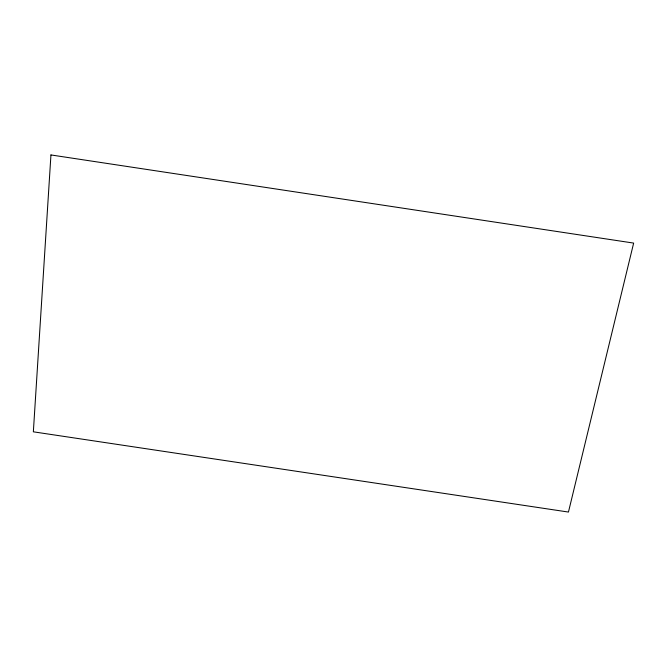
<?xml version="1.0" encoding="UTF-8"?>
<svg xmlns="http://www.w3.org/2000/svg" width="667" height="667" viewBox="0 0 667 667"><rect width="100%" height="100%" fill="white"/><g stroke="black" fill="none" stroke-linecap="round" stroke-linejoin="round"><path stroke-width="1" d="M50.942 154.944L33.35 431.816L568.451 512.056L633.65 243.088L50.942 154.944"/></g></svg>
